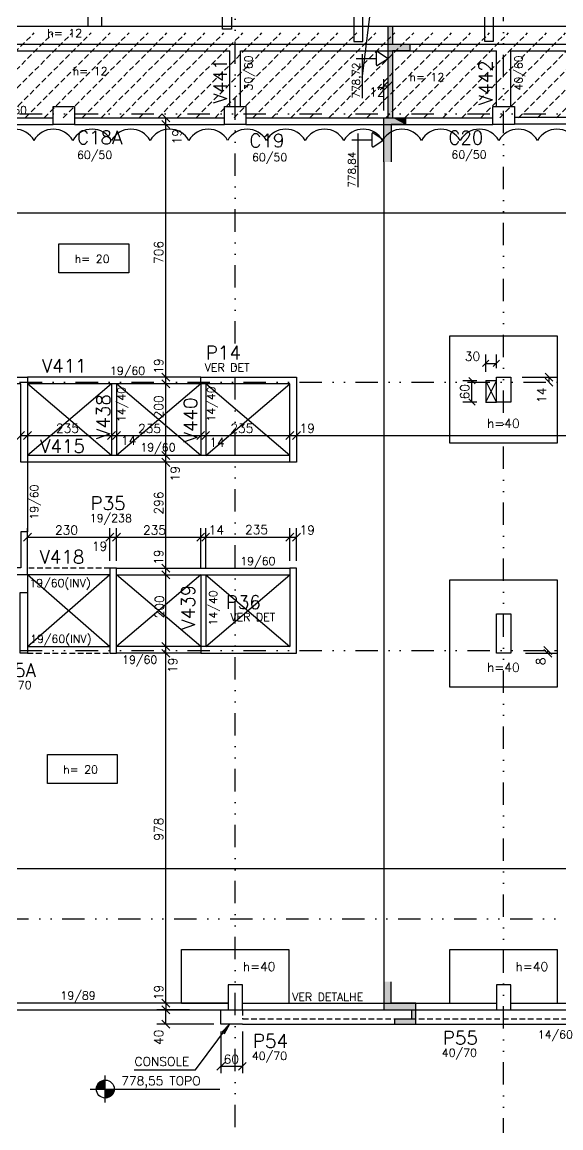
# Model space of a CAD drawing. Extents: x 551983 to 566858, y -277 to 10236.
# Drawn here: x 557376 to 558881, y 3248 to 6339 of the extents above; entities that cross this region are included whole.
import ezdxf

# ---------------------------------------------------------------- set-up
doc = ezdxf.new("R2010")
doc.units = 0
doc.header["$LTSCALE"] = 125
doc.header["$MEASUREMENT"] = 0
doc.linetypes.add('DIVIDE', pattern=[1.25, 0.5, -0.25, 0, -0.25, 0, -0.25])
doc.linetypes.add('HIDDEN2', pattern=[0.1875, 0.125, -0.0625])
doc.layers.get('0').update_dxf_attribs({"linetype": 'CONTINUOUS'})
for name, color, linetype in [('110', 110, 'CONTINUOUS'), ('200', 151, 'HIDDEN2'), ('205', 14, 'DIVIDE'), ('210', 11, 'HIDDEN2'), ('216', 7, 'CONTINUOUS'), ('219', 240, 'CONTINUOUS'), ('220', 4, 'CONTINUOUS'), ('230', 3, 'CONTINUOUS'), ('238', 11, 'CONTINUOUS'), ('239', 4, 'CONTINUOUS'), ('249', 14, 'CONTINUOUS'), ('250', 5, 'CONTINUOUS')]:
    doc.layers.add(name, color=color, linetype=linetype)
doc.styles.get("Standard").update_dxf_attribs({"font": 'ROMANS.SHX'})

# ---------------------------------------------------------------- blocks, each defined once
blk = doc.blocks.new('_H4CD6617838-003')
for p, q in [((3210.64683, 2998.514796), (3447.662047, 3235.530013)), ((3263.680053, 2998.51501), (3500.695056, 3235.530013)), ((3316.713276, 2998.515224), (3553.728064, 3235.530013)), ((3369.746498, 2998.515438), (3606.761073, 3235.530013)), ((3422.779721, 2998.515652), (3659.794082, 3235.530013)), ((3475.812944, 2998.515866), (3712.82709, 3235.530013)), ((3528.846166, 2998.516081), (3765.860099, 3235.530013)), ((3581.879389, 2998.516295), (3818.893107, 3235.530013)), ((3634.912612, 2998.516509), (3871.926116, 3235.530013)), ((3687.945835, 2998.516723), (3924.959125, 3235.530013)), ((3740.979057, 2998.516937), (3977.992133, 3235.530013)), ((3794.01228, 2998.517151), (4031.025142, 3235.530013)), ((3847.045503, 2998.517365), (4084.05815, 3235.530013)), ((3900.078725, 2998.517579), (4137.091159, 3235.530013)), ((3953.111948, 2998.517794), (4190.124168, 3235.530013)), ((4006.145171, 2998.518008), (4243.157176, 3235.530013)), ((4059.178394, 2998.518222), (4296.190185, 3235.530013)), ((4112.211616, 2998.518436), (4349.223193, 3235.530013)), ((4165.244839, 2998.51865), (4402.256202, 3235.530013)), ((4218.278062, 2998.518864), (4455.28921, 3235.530013)), ((4271.311284, 2998.519078), (4508.322219, 3235.530013)), ((4324.344507, 2998.519292), (4561.355228, 3235.530013)), ((4377.37773, 2998.519507), (4614.388236, 3235.530013)), ((4430.410953, 2998.519721), (4667.421245, 3235.530013)), ((4483.444175, 2998.519935), (4720.454253, 3235.530013)), ((4536.477398, 2998.520149), (4773.487262, 3235.530013)), ((4589.510621, 2998.520363), (4826.520271, 3235.530013)), ((4642.543843, 2998.520577), (4879.553279, 3235.530013)), ((4695.577066, 2998.520791), (4932.586288, 3235.530013)), ((4748.610289, 2998.521005), (4985.619296, 3235.530013)), ((4801.643512, 2998.52122), (5038.652305, 3235.530013)), ((4854.676734, 2998.521434), (5091.685314, 3235.530013)), ((4907.709957, 2998.521648), (5144.718322, 3235.530013))]:
    blk.add_line(p, q)

msp = doc.modelspace()

# ---------------------------------------------------------------- linework, layer by layer
for points in [[(558302.7, 6285.5), (558327.7, 6285.5), (558327.7, 6355.5), (558302.7, 6355.5), (558302.7, 6285.5)], [(558667.8, 6285.6), (558692.8, 6285.6), (558692.8, 6355.6), (558667.8, 6355.6), (558667.8, 6285.6)]]:
    msp.add_lwpolyline(points)
at = {"layer": '110'}
for points in [[(558398.8, 6072), (558406.8, 5948.5), (558398.8, 6328.1)], [(558406.8, 5948.5), (558406.8, 6053), (558398.8, 6328.1)], [(558398.8, 6328.1), (558406.8, 6053), (558410.8, 6328.1)], [(558406.8, 6053), (558410.8, 6259), (558410.8, 6328.1)], [(558410.8, 6328.1), (558410.8, 6259), (558410.8, 6278.1)], [(558410.8, 6259), (558458.8, 6259), (558410.8, 6278.1)], [(558410.8, 6278.1), (558458.8, 6259), (558458.8, 6278.1)], [(558410.8, 6259), (558406.8, 6053), (558410.8, 6072)], [(558386.8, 5948.5), (558406.8, 5948.5), (558386.8, 6072)], [(558406.8, 5948.5), (558398.8, 6072), (558386.8, 6072)], [(558406.8, 6053), (558446.8, 6053), (558410.8, 6072)], [(558446.8, 6053), (558446.8, 6072), (558410.8, 6072)], [(558386.8, 3578), (558386.8, 3657), (558406.8, 3597)], [(558386.8, 3657), (558406.8, 3657), (558406.8, 3597)], [(558386.8, 3657), (558386.8, 3657), (558386.8, 3578)], [(558463.8, 3578), (558386.8, 3578), (558406.8, 3597)], [(558406.8, 3597), (558475.8, 3597), (558463.8, 3578)], [(558475.8, 3597), (558475.8, 3538), (558463.8, 3578)], [(558463.8, 3578), (558475.8, 3538), (558463.8, 3552)], [(558475.8, 3538), (558415.8, 3538), (558463.8, 3552)], [(558463.8, 3552), (558415.8, 3538), (558415.8, 3552)]]:
    msp.add_solid(points, dxfattribs=at)
at = {"layer": '205'}
for p, q in [((557971, 2937.4), (557971, 9657.7)), ((558721, 2899.9), (558721, 9657.7)), ((552518.7, 6083), (561897.3, 6083)), ((552518.7, 5333), (562550.6, 5333)), ((552518.7, 4583), (562013.8, 4583)), ((552481.2, 3833), (562030.3, 3833)), ((552518.7, 3578), (562046.8, 3578))]:
    msp.add_line(p, q, dxfattribs=at)
at = {"layer": '210'}
for p, q in [((557620.5, 4813), (557390.5, 4813)), ((557390.5, 4575), (557620.5, 4575)), ((557991, 3578), (557991, 3552)), ((561711, 3552), (557991, 3552))]:
    msp.add_line(p, q, dxfattribs=at)
at = {"layer": '216', "linetype": 'Continuous'}
for p, q in [((558375.7, 6150.3), (558397.8, 6172.4)), ((558387.7, 6150.3), (558409.8, 6172.4)), ((558398.8, 6149.2), (558398.8, 6149.2)), ((558386.8, 6072), (558386.8, 6072)), ((558662.2, 5376.3), (558679.9, 5394)), ((558692.2, 5376.3), (558709.9, 5394)), ((558641.4, 5328.2), (558623.7, 5345.8)), ((558671, 5337), (558671, 5337)), ((558671, 5337), (558671, 5337)), ((558701, 5347), (558701, 5347)), ((558641.4, 5268.2), (558623.7, 5285.8)), ((558671, 5277), (558671, 5277))]:
    msp.add_line(p, q, dxfattribs=at)
at = {"layer": '216'}
for p, q in [((557788.1, 6061), (557766, 6083.1)), ((557788.1, 6061), (557766, 6083.1)), ((557788.1, 6061), (557766, 6083.1)), ((557788.1, 6042), (557766, 6064.1)), ((557788.1, 6042), (557766, 6064.1)), ((557788.1, 5335.9), (557766, 5358)), ((557788.1, 5335.9), (557766, 5358)), ((557788.1, 5335.9), (557766, 5358)), ((557788.1, 5335.9), (557766, 5358)), ((558836.8, 5358), (558858.9, 5335.9)), ((557788.1, 5316.9), (557766, 5339)), ((557788.1, 5316.9), (557766, 5339)), ((558836.8, 5344), (558858.9, 5321.9)), ((557360.5, 5172.8), (557382.6, 5194.9)), ((557360.5, 5172.8), (557382.6, 5194.9)), ((557379.5, 5172.8), (557401.6, 5194.9)), ((557379.5, 5172.8), (557401.6, 5194.9)), ((557614.5, 5172.8), (557636.6, 5194.9)), ((557614.5, 5172.8), (557636.6, 5194.9)), ((557628.5, 5172.8), (557650.6, 5194.9)), ((557628.5, 5172.8), (557650.6, 5194.9)), ((557863.5, 5172.8), (557885.6, 5194.9)), ((557863.5, 5172.8), (557885.6, 5194.9)), ((557877.5, 5172.8), (557899.6, 5194.9)), ((557877.5, 5172.8), (557899.6, 5194.9)), ((558112.5, 5172.8), (558134.6, 5194.9)), ((558112.5, 5172.8), (558134.6, 5194.9)), ((558131.5, 5172.8), (558153.6, 5194.9)), ((558131.5, 5172.8), (558153.6, 5194.9)), ((558131.5, 5172.8), (558153.6, 5194.9)), ((557788.1, 5116.9), (557766, 5139)), ((557788.1, 5116.9), (557766, 5139)), ((557788.1, 5096.9), (557766, 5120)), ((557788.1, 5096.9), (557766, 5120)), ((557379.5, 4888.3), (557401.6, 4910.4)), ((557609.5, 4888.3), (557631.6, 4910.4)), ((557609.5, 4888.3), (557631.6, 4910.4)), ((557628.5, 4888.3), (557650.6, 4910.4)), ((557628.5, 4888.3), (557650.6, 4910.4)), ((557863.5, 4888.3), (557885.6, 4910.4)), ((557863.5, 4888.3), (557885.6, 4910.4)), ((557877.5, 4888.3), (557899.6, 4910.4)), ((557877.5, 4888.3), (557899.6, 4910.4)), ((558112.5, 4888.3), (558134.6, 4910.4)), ((558112.5, 4888.3), (558134.6, 4910.4)), ((558131.5, 4888.3), (558153.6, 4910.4)), ((557788.1, 4801.9), (557766, 4824)), ((557788.1, 4801.9), (557766, 4824)), ((557788.1, 4782.9), (557766, 4805)), ((557788.1, 4782.9), (557766, 4805)), ((557788.1, 4582.9), (557766, 4605)), ((557788.1, 4582.9), (557766, 4605)), ((557788.1, 4563.9), (557766, 4586)), ((557788.1, 4563.9), (557766, 4586)), ((557766, 4586), (557788.1, 4563.9)), ((557766, 4586), (557788.1, 4563.9)), ((558855.8, 4571.9), (558833.7, 4594)), ((558855.8, 4563.9), (558833.7, 4586)), ((557766, 3608), (557788.1, 3585.9)), ((557766, 3608), (557788.1, 3585.9)), ((557788.1, 3585.9), (557766, 3608)), ((557766, 3589), (557788.1, 3566.9)), ((557788.1, 3566.9), (557766, 3589)), ((557788.1, 3526.9), (557766, 3549)), ((557920, 3409.4), (557942.1, 3431.5)), ((557980, 3409.4), (558002.1, 3431.5))]:
    msp.add_line(p, q, dxfattribs=at)
at = {"layer": '219', "linetype": 'Continuous'}
for centre in [(557354.6, 5977.4), (557462.8, 5977.4), (557571.1, 5977.4), (557679.3, 5977.4), (557787.6, 5977.4), (557895.8, 5977.4), (558004.1, 5977.4), (558112.3, 5977.4), (558220.6, 5977.4), (558328.8, 5977.4), (558437.1, 5977.4), (558545.4, 5977.4), (558653.6, 5977.4), (558761.9, 5977.4), (558870.1, 5977.4)]:
    msp.add_arc(centre, 62.5, 30, 150, dxfattribs=at)
at = {"layer": '220'}
for p, q in [((558398.8, 6072), (558398.8, 6328.1)), ((558398.8, 6328.1), (558410.8, 6328.1)), ((558410.8, 6328.1), (558410.8, 6278.1)), ((558410.8, 6278.1), (558458.8, 6278.1)), ((558458.8, 6278.1), (558458.8, 6259)), ((558458.8, 6259), (558410.8, 6259)), ((558410.8, 6259), (558410.8, 6072)), ((558386.8, 5948.5), (558386.8, 6072)), ((558386.8, 6072), (558398.8, 6072)), ((558410.8, 6072), (558446.8, 6072)), ((558446.8, 6072), (558446.8, 6053)), ((558446.8, 6053), (558406.8, 6053)), ((558406.8, 6053), (558406.8, 5948.5))]:
    msp.add_line(p, q, dxfattribs=at)
for points in [[(557462, 6103), (557522, 6103), (557522, 6053), (557462, 6053), (557462, 6103)], [(557941.1, 6103), (558001.1, 6103), (558001.1, 6053), (557941.1, 6053), (557941.1, 6103)], [(558691.1, 6103), (558751.1, 6103), (558751.1, 6053), (558691.1, 6053), (558691.1, 6103)], [(557390.5, 5347), (557390.5, 5109), (557371.5, 5109), (557371.5, 5328), (557052.5, 5328), (557052.5, 5347), (557390.5, 5347)], [(558142.5, 5347), (558142.5, 5109), (558123.5, 5109), (558123.5, 5328), (557874.5, 5328), (557874.5, 5347), (558142.5, 5347)], [(558701, 5347), (558741, 5347), (558741, 5277), (558701, 5277), (558701, 5347)], [(557052.5, 4814), (557052.5, 4795), (557390.5, 4795), (557390.5, 4914), (557371.5, 4914), (557371.5, 4814), (557052.5, 4814)], [(557620.5, 4813), (557620.5, 4575), (557639.5, 4575), (557639.5, 4813), (557620.5, 4813)], [(558142.5, 4575), (558142.5, 4813), (558123.5, 4813), (558123.5, 4594), (557874.5, 4594), (557874.5, 4575), (558142.5, 4575)], [(557390.5, 4575), (557370.5, 4575), (557370.5, 4745), (557390.5, 4745), (557390.5, 4575)], [(558741, 4575), (558701, 4575), (558701, 4685), (558741, 4685), (558741, 4575)], [(557951, 3578), (557991, 3578), (557991, 3648), (557951, 3648), (557951, 3578)], [(558386.8, 3657), (558386.8, 3578), (558463.8, 3578), (558463.8, 3552), (558415.8, 3552), (558415.8, 3538), (558475.8, 3538), (558475.8, 3597), (558406.8, 3597), (558406.8, 3657)], [(558741, 3648), (558701, 3648), (558701, 3578), (558741, 3578), (558741, 3648)]]:
    msp.add_lwpolyline(points, dxfattribs=at)
at = {"layer": '230'}
for points in [[(557559.9, 6327.1), (557559.7, 6396.7), (557597.6, 6396.8), (557597.8, 6327.2), (557559.9, 6327.1)], [(557935.3, 6364.4), (557960.3, 6364.5), (557960.4, 6319.5), (557935.4, 6319.4), (557935.3, 6364.4)]]:
    msp.add_lwpolyline(points, dxfattribs=at)
at = {"layer": '238'}
for p, q in [((555977.5, 6328.1), (561741.1, 6328.1)), ((555947.6, 6278.1), (561741.1, 6278.1)), ((557222, 6259), (557956.1, 6259)), ((557956.1, 6103), (557956.1, 6259)), ((557986.1, 6103), (557986.1, 6259)), ((557986.1, 6259), (558701.1, 6259)), ((558701.1, 6103), (558701.1, 6259)), ((558741.1, 6103), (558741.1, 6259)), ((558741.1, 6259), (559304.5, 6259)), ((557991.8, 6103), (557996.8, 6103)), ((558741.8, 6103), (558746.8, 6103)), ((557237, 6072), (557462, 6072)), ((557522, 6072), (557941, 6072)), ((558001, 6072), (558691, 6072)), ((558751, 6073.9), (559009.5, 6073.9)), ((557237, 6053), (557462, 6053)), ((557522, 6053), (557941, 6053)), ((558001, 6053), (558691, 6053)), ((558751, 6054.9), (559009.5, 6054.9)), ((557874.5, 5347), (557390.5, 5347)), ((557874.5, 5328), (557390.5, 5328)), ((557625.5, 5328), (557625.5, 5128)), ((557639.5, 5328), (557639.5, 5128)), ((557874.5, 5328), (557874.5, 5128)), ((557888.5, 5328), (557888.5, 5128)), ((558123.5, 5128), (557390.5, 5128)), ((557390.5, 5109), (557390.5, 4914)), ((558123.5, 5109), (557390.5, 5109)), ((557390.5, 4795), (557390.5, 4745)), ((557390.5, 4795), (557620.5, 4795)), ((557639.5, 4813), (558123.5, 4813)), ((557639.5, 4794), (558123.5, 4794)), ((557874.5, 4794), (557874.5, 4594)), ((557888.5, 4794), (557888.5, 4594)), ((557390.5, 4594), (557620.5, 4594)), ((557874.5, 4594), (557639.5, 4594)), ((557874.5, 4575), (557639.5, 4575)), ((557821, 3597), (557821, 3747)), ((557821, 3747), (558121, 3747)), ((558121, 3747), (558121, 3597)), ((558571, 3597), (558571, 3747)), ((558571, 3747), (558871, 3747)), ((558871, 3747), (558871, 3597)), ((557951, 3597), (557241, 3597)), ((557821, 3597), (557951, 3597)), ((557991, 3597), (558701, 3597)), ((557991, 3597), (558121, 3597)), ((558571, 3597), (558701, 3597)), ((558741, 3597), (559451, 3597)), ((558741, 3597), (558871, 3597)), ((557241, 3578), (557951, 3578)), ((557931, 3578), (557991, 3578)), ((557931, 3538), (557931, 3578)), ((557991, 3578), (558701, 3578)), ((558741, 3578), (559451, 3578)), ((557991, 3538), (557931, 3538)), ((557991, 3538), (561711, 3538))]:
    msp.add_line(p, q, dxfattribs=at)
for points in [[(558571, 5462), (558871, 5462), (558871, 5162), (558571, 5162), (558571, 5462)], [(558701, 5337), (558671, 5337), (558671, 5277), (558701, 5277)], [(558571, 4780), (558871, 4780), (558871, 4480), (558571, 4480), (558571, 4780)]]:
    msp.add_lwpolyline(points, dxfattribs=at)
msp.add_circle((557607.9, 3356.8), 25, dxfattribs=at)
at = {"layer": '239'}
for points in [[(557478.4, 5719.2), (557673.4, 5719.2), (557673.4, 5638.7), (557478.4, 5638.7), (557478.4, 5719.2)], [(557446.1, 4291.8), (557641.1, 4291.8), (557641.1, 4211.3), (557446.1, 4211.3), (557446.1, 4291.8)]]:
    msp.add_lwpolyline(points, dxfattribs=at)
at = {"layer": '249'}
for p, q in [((557587.5, 3371), (557601.7, 3356.8)), ((557589, 3373), (557605.2, 3356.8)), ((557590.8, 3374.8), (557607.9, 3357.6)), ((557592.6, 3376.5), (557607.9, 3361.2)), ((557594.7, 3377.9), (557607.9, 3364.7)), ((557597, 3379.1), (557607.9, 3368.2)), ((557599.4, 3380.3), (557607.9, 3371.8)), ((557602.2, 3381), (557607.9, 3375.3)), ((557605.2, 3381.5), (557607.9, 3378.8)), ((557583, 3357.8), (557584, 3356.8)), ((557583.4, 3361), (557587.5, 3356.8)), ((557584, 3363.9), (557591.1, 3356.8)), ((557585, 3366.4), (557594.6, 3356.8)), ((557586, 3368.9), (557598.1, 3356.8)), ((557607.9, 3354.1), (557624.1, 3337.9)), ((557607.9, 3350.5), (557622.1, 3336.3)), ((557607.9, 3347), (557620, 3334.9)), ((557607.9, 3343.5), (557617.6, 3333.8)), ((557607.9, 3339.9), (557615, 3332.9)), ((557608.8, 3356.8), (557625.9, 3339.6)), ((557612.3, 3356.8), (557627.6, 3341.4)), ((557615.8, 3356.8), (557629.1, 3343.5)), ((557619.4, 3356.8), (557630.3, 3345.9)), ((557622.9, 3356.8), (557631.4, 3348.3)), ((557626.4, 3356.8), (557632.2, 3351)), ((557630, 3356.8), (557632.7, 3354.1)), ((557607.9, 3336.4), (557612.1, 3332.2)), ((557607.9, 3332.9), (557608.9, 3331.8))]:
    msp.add_line(p, q, dxfattribs=at)
at = {"layer": '250', "linetype": 'Continuous'}
for p, q in [((558326.9, 6188.4), (558359.8, 6454.8)), ((558386.8, 6092), (558386.8, 6180.1)), ((558386.8, 6161.4), (558398.8, 6161.4)), ((558398.8, 6169.2), (558398.8, 6180.1)), ((558671, 5362), (558671, 5410.1)), ((558701, 5372), (558701, 5410.1)), ((558671, 5385.1), (558701, 5385.1)), ((558646, 5337), (558607.5, 5337)), ((558632.5, 5277), (558632.5, 5337)), ((558646, 5277), (558607.5, 5277))]:
    msp.add_line(p, q, dxfattribs=at)
at = {"layer": '250'}
for p, q in [((558326.9, 6127), (558326.9, 6249.7)), ((558365.5, 6237.7), (558365.5, 6255.3)), ((558365.5, 6237.7), (558365.5, 6255.3)), ((558368.5, 6256.9), (558398.8, 6237.7)), ((558368.5, 6256.9), (558398.8, 6237.7)), ((558309.3, 6237.7), (558365.5, 6237.7)), ((558309.3, 6237.7), (558365.5, 6237.7)), ((558365.5, 6220.1), (558365.5, 6237.7)), ((558365.5, 6220.1), (558365.5, 6237.7)), ((558368.5, 6218.5), (558398.8, 6237.7)), ((558368.5, 6218.5), (558398.8, 6237.7)), ((557777.1, 6053), (557777.1, 6072)), ((557777.1, 5347), (557777.1, 6053)), ((558314.9, 5877.6), (558314.9, 6027.9)), ((558314.9, 5877.6), (558314.9, 6027.9)), ((558353.5, 6010.3), (558353.5, 6027.9)), ((558353.5, 6010.3), (558353.5, 6027.9)), ((558356.5, 6029.5), (558386.8, 6010.3)), ((558356.5, 6029.5), (558386.8, 6010.3)), ((558297.3, 6010.3), (558353.5, 6010.3)), ((558297.3, 6010.3), (558353.5, 6010.3)), ((558353.5, 5992.7), (558353.5, 6010.3)), ((558353.5, 5992.7), (558353.5, 6010.3)), ((558356.5, 5991.1), (558386.8, 6010.3)), ((558356.5, 5991.1), (558386.8, 6010.3)), ((558386.8, 5948.5), (558386.8, 3657)), ((556866.6, 5805.9), (561711, 5805.9)), ((557777.1, 5328), (557777.1, 5348)), ((557625.5, 5128), (557390.5, 5328)), ((557625.5, 5328), (557390.5, 5128)), ((557874.5, 5128), (557639.5, 5328)), ((557874.5, 5328), (557639.5, 5128)), ((557802.9, 5347), (557752.1, 5347)), ((557798.1, 5347), (557752.1, 5347)), ((557777.1, 5128), (557777.1, 5328)), ((558123.5, 5128), (557888.5, 5328)), ((557888.5, 5128), (558123.5, 5328)), ((558772.5, 5347), (558872.8, 5347)), ((558847.8, 5347), (558847.8, 5333)), ((558142.5, 5248.6), (558142.5, 5158.9)), ((557371.5, 5183.9), (557390.5, 5183.9)), ((557390.5, 5183.9), (557625.5, 5183.9)), ((557625.5, 5183.9), (557639.5, 5183.9)), ((557639.5, 5183.9), (557874.5, 5183.9)), ((557874.5, 5183.9), (557888.5, 5183.9)), ((557888.5, 5183.9), (558123.5, 5183.9)), ((558123.5, 5183.9), (558142.5, 5183.9)), ((558127.5, 5183.9), (561711, 5183.9)), ((557777.1, 5109), (557777.1, 5128)), ((557777.1, 4814), (557777.1, 5109)), ((557390.5, 4911.4), (557390.5, 4924.4)), ((557620.5, 4833), (557620.5, 4924.4)), ((557639.5, 4833), (557639.5, 4924.4)), ((557874.5, 4814), (557874.5, 4924.4)), ((557888.5, 4814), (557888.5, 4924.4)), ((558123.5, 4833), (558123.5, 4924.4)), ((558142.5, 4833), (558142.5, 4924.4)), ((557390.5, 4899.4), (557620.5, 4899.4)), ((557620.5, 4899.4), (557639.5, 4899.4)), ((557639.5, 4899.4), (557874.5, 4899.4)), ((557874.5, 4899.4), (557888.5, 4899.4)), ((557888.5, 4899.4), (558123.5, 4899.4)), ((558123.5, 4899.4), (558142.5, 4899.4)), ((557390.5, 4795), (557620.5, 4594)), ((557390.5, 4594), (557620.5, 4795)), ((557874.5, 4594), (557639.5, 4794)), ((557874.5, 4794), (557639.5, 4594)), ((557777.1, 4794), (557777.1, 4814)), ((557777.1, 4594), (557777.1, 4794)), ((557888.5, 4594), (558123.5, 4794)), ((557888.5, 4794), (558123.5, 4594)), ((557812.9, 4575), (557752.1, 4575)), ((557821.2, 4575), (557752.1, 4575)), ((557777.1, 4574), (557777.1, 4594)), ((557777.1, 3597), (557777.1, 4575)), ((558782.5, 4575), (558869.8, 4575)), ((558844.8, 4575), (558844.8, 4583)), ((558863.5, 4583), (558869.8, 4583)), ((556855.5, 3973.4), (561711, 3973.4)), ((557799.4, 3597), (557752.1, 3597)), ((557777.1, 3597), (557777.1, 3578)), ((557782.7, 3578), (557752.1, 3578)), ((557842.9, 3578), (557752.1, 3578)), ((557777.1, 3538), (557777.1, 3578)), ((557911, 3538), (557752.1, 3538)), ((557931, 3518), (557931, 3401.7)), ((557991, 3518), (557991, 3401.7)), ((557931, 3420.4), (557991, 3420.4)), ((557607.9, 3319.3), (557607.9, 3394.3)), ((557565.5, 3356.8), (557928.2, 3356.8))]:
    msp.add_line(p, q, dxfattribs=at)
for points in [[(558701, 5277), (558671, 5337)], [(558671, 5277), (558701, 5337)], [(557689.1, 3411), (557859.8, 3411), (557955.5, 3538.3), (557940.1, 3511.1), (557955.5, 3538.3), (557933.6, 3516)]]:
    msp.add_lwpolyline(points, dxfattribs=at)
for centre, start, end in [((558367.4, 6255.3), 57.623, 180), ((558367.4, 6255.3), 57.623, 180), ((558367.4, 6220.1), 180, 302.3723), ((558367.4, 6220.1), 180, 302.3723), ((558355.4, 6027.9), 57.623, 180), ((558355.4, 6027.9), 57.623, 180), ((558355.4, 5992.7), 180, 302.3723), ((558355.4, 5992.7), 180, 302.3723)]:
    msp.add_arc(centre, 1.93, start, end, dxfattribs=at)

# ---------------------------------------------------------------- block references
at = {"layer": '200'}
msp.add_blockref('_H4CD6617838-003', (553961.5, 3073.5), dxfattribs=at)

# ---------------------------------------------------------------- texts
for s, p in [('778,72', (558319.5, 6126.2)), ('778,84', (558307.5, 5876.8))]:
    msp.add_text(s, height=21.25, rotation=90).set_placement(p)
at = {"layer": '216'}
for s, height, p in [('h= 12', 22.5, (557445.8, 6297.4)), ('h= 12', 22.5, (557516.8, 6191.3)), ('h= 12', 22.5, (558458, 6174.4)), ('19/60', 22.5, (557290.7, 6082.3)), ('60/50', 22.5, (557528.9, 5956.8)), ('60/50', 22.5, (558018, 5950.4)), ('60/50', 22.5, (558575.3, 5957.7)), ('h= 20', 22.5, (557522.5, 5666.2)), ('19/60', 22.5, (557620.9, 5353.3)), ('VER DET', 22.5, (557885.8, 5362.5)), ('h=40', 25, (558674.9, 5204.9)), ('235', 25, (557470, 5191.4)), ('235', 25, (557699.6, 5190.8)), ('235', 25, (557957.5, 5191.4)), ('19', 25, (558150.9, 5191.4)), ('14', 25, (557651.8, 5158)), ('19/60', 22.5, (557706, 5139.4)), ('14', 25, (557898.8, 5151.9)), ('19/238', 22.5, (557564.6, 4941.5)), ('230', 25, (557467.5, 4906.9)), ('235', 25, (557713.5, 4906.9)), ('14', 25, (557896.9, 4906.9)), ('235', 25, (557998.6, 4908.1)), ('19', 25, (558150.9, 4906.9)), ('19', 25, (557570.5, 4861.6)), ('19/60', 22.5, (557985.1, 4821.3)), ('19/60(INV)', 22.5, (557395.6, 4760.1)), ('VER DET', 22.5, (557957.5, 4664.9)), ('19/60(INV)', 22.5, (557397.7, 4603.9)), ('19/60', 22.5, (557654.9, 4545.8)), ('h=40', 25, (558674.9, 4522.9)), ('19/170', 22.5, (557284.2, 4474.7)), ('h= 20', 22.5, (557490.2, 4238.8)), ('h=40', 25, (557992.4, 3686.8)), ('h=40', 25, (558754.5, 3686.8)), ('19/89', 22.5, (557482.8, 3607)), ('VER DETALHE', 22.5, (558130.2, 3603)), ('14/60', 22.5, (558816.5, 3497.9)), ('40/70', 22.5, (558017.6, 3438.4)), ('40/70', 22.5, (558548.3, 3447.1)), ('CONSOLE', 25, (557689.5, 3421.3)), ('60', 25, (557938.5, 3427.9)), ('778,55 TOPO', 25, (557652.5, 3367.3))]:
    msp.add_text(s, height=height, dxfattribs=at).set_placement(p)
for s, height, p in [('30/60', 22.5, (558019.3, 6148)), ('40/60', 22.5, (558774.3, 6148)), ('19', 25, (557820.7, 5997.5)), ('706', 25, (557769.6, 5663.5)), ('19', 25, (557769.6, 5356.3)), ('14/40', 22.5, (557664.5, 5221.2)), ('14/40', 22.5, (557915.3, 5222.5)), ('200', 25, (557769.6, 5231.4)), ('14', 25, (558840.3, 5274.7)), ('19', 25, (557815.7, 5055.6)), ('19/60', 22.5, (557420.5, 4948.4)), ('296', 25, (557769.6, 4962.9)), ('19', 25, (557769.6, 4822.3)), ('200', 25, (557771.8, 4672.3)), ('14/40', 22.5, (557920.3, 4652.7)), ('19', 25, (557809, 4520)), ('8', 25, (558837.3, 4541.7)), ('978', 25, (557769.6, 4051)), ('19', 25, (557769.6, 3605.3)), ('40', 25, (557769.6, 3479.7))]:
    msp.add_text(s, height=height, rotation=90, dxfattribs=at).set_placement(p)
at = {"layer": '216', "linetype": 'Continuous'}
for s, p in [('12', (558345.6, 6131.2)), ('30', (558612.7, 5392.6))]:
    msp.add_text(s, height=25, dxfattribs=at).set_placement(p)
msp.add_text('60', height=25, rotation=90, dxfattribs=at).set_placement((558625, 5284.5))
at = {"layer": '220'}
for s, p in [('V441', (557947.9, 6111.6)), ('V442', (558689.6, 6107.2)), ('V438', (557621.1, 5173.9)), ('V440', (557864.7, 5164.6)), ('V439', (557858, 4641.1))]:
    msp.add_text(s, height=37.5, rotation=90, dxfattribs=at).set_placement(p)
for s, p in [('C18A', (557528.9, 5998.2)), ('C20', (558566.5, 5997.5)), ('C19', (558010.5, 5989.3)), ('P14', (557888.7, 5396.5)), ('V411', (557430.6, 5359.7)), ('V415', (557425.6, 5135.1)), ('P35', (557566.6, 4975.5)), ('V418', (557424.1, 4825.6)), ('P36', (557944.5, 4698.8)), ('P35A', (557287, 4508.7)), ('P54', (558020.6, 3472.3)), ('P55', (558551.3, 3481.1))]:
    msp.add_text(s, height=37.5, dxfattribs=at).set_placement(p)

doc.saveas('drawing.dxf')
